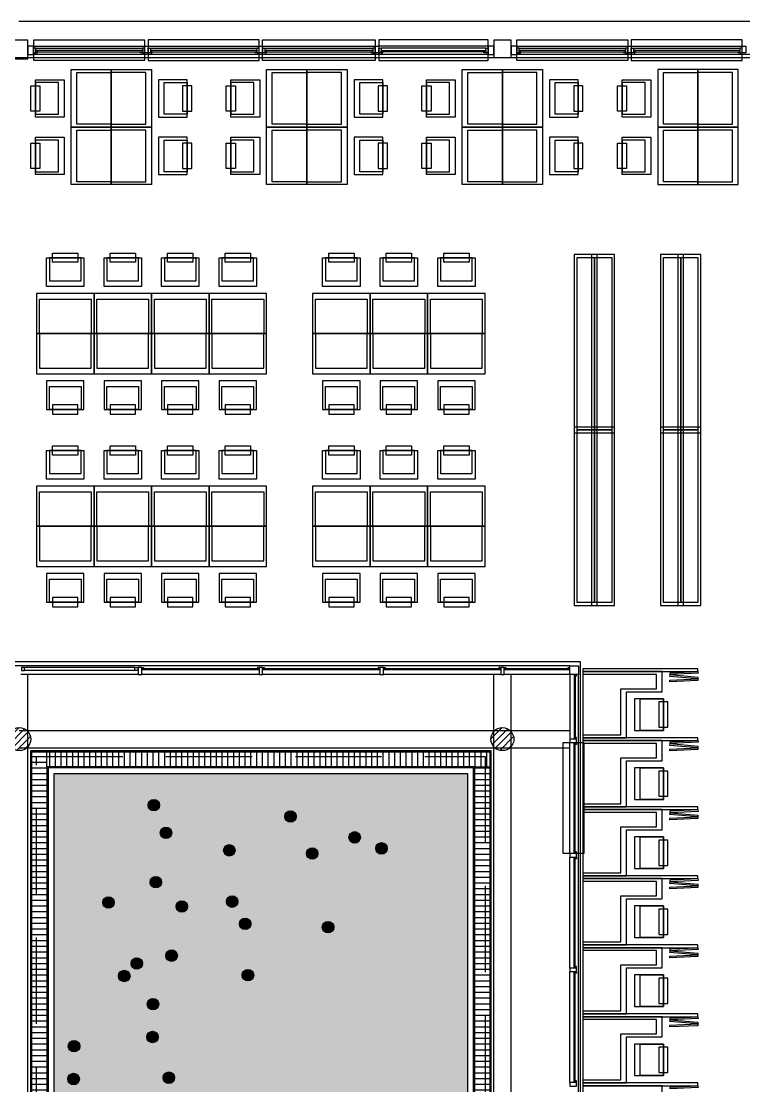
# Model space of a CAD drawing. Extents: x 2217 to 2324, y 363 to 419.
# Drawn here: x 2226.31 to 2238.87, y 394.87 to 413.38 of the extents above; entities that cross this region are included whole.
import ezdxf

# ---------------------------------------------------------------- set-up
doc = ezdxf.new("R2010")
doc.units = 0
doc.header["$LTSCALE"] = 12
doc.header["$MEASUREMENT"] = 0
doc.linetypes.add('HIDDEN', pattern=[0.375, 0.25, -0.125])
for name, color, linetype in [('ANAQUELES', 2, 'CONTINUOUS'), ('CARPINTERIA', 2, 'CONTINUOUS'), ('ESTRUCTURA', 7, 'CONTINUOUS'), ('FDETALLE', 8, 'CONTINUOUS'), ('MUEBLES', 2, 'CONTINUOUS'), ('MURO-INT', 4, 'CONTINUOUS'), ('PASTO2', 4, 'CONTINUOUS'), ('PATIO', 4, 'CONTINUOUS'), ('PROYECCIÓN', 4, 'HIDDEN'), ('TABIQUES', 2, 'CONTINUOUS'), ('TIERRA', 8, 'CONTINUOUS'), ('VIDRIO', 8, 'CONTINUOUS')]:
    doc.layers.add(name, color=color, linetype=linetype)
pattern_1 = [(0, (-42, 0), (0, 0.1), [])]

msp = doc.modelspace()

# ---------------------------------------------------------------- hatches: boundary and pattern name
at = {"layer": 'CARPINTERIA'}
h = msp.add_hatch(color=256, dxfattribs=at)
edge = h.paths.add_edge_path()
edge.add_arc((2228.612, 399.751), 0.1, 0, 360)
h = msp.add_hatch(color=256, dxfattribs=at)
edge = h.paths.add_edge_path()
edge.add_arc((2230.988, 399.554), 0.1, 0, 360)
h = msp.add_hatch(color=256, dxfattribs=at)
edge = h.paths.add_edge_path()
edge.add_arc((2228.822, 399.27), 0.1, 0, 360)
h = msp.add_hatch(color=256, dxfattribs=at)
edge = h.paths.add_edge_path()
edge.add_arc((2232.103, 399.191), 0.1, 0, 360)
h = msp.add_hatch(color=256, dxfattribs=at)
edge = h.paths.add_edge_path()
edge.add_arc((2229.923, 398.966), 0.1, 0, 360)
h = msp.add_hatch(color=256, dxfattribs=at)
edge = h.paths.add_edge_path()
edge.add_arc((2231.365, 398.91), 0.1, 0, 360)
h = msp.add_hatch(color=256, dxfattribs=at)
edge = h.paths.add_edge_path()
edge.add_arc((2232.569, 399), 0.1, 0, 360)
h = msp.add_hatch(color=256, dxfattribs=at)
edge = h.paths.add_edge_path()
edge.add_arc((2228.645, 398.414), 0.1, 0, 360)
h = msp.add_hatch(color=256, dxfattribs=at)
edge = h.paths.add_edge_path()
edge.add_arc((2227.823, 398.06), 0.1, 0, 360)
h = msp.add_hatch(color=256, dxfattribs=at)
edge = h.paths.add_edge_path()
edge.add_arc((2229.097, 397.991), 0.1, 0, 360)
h = msp.add_hatch(color=256, dxfattribs=at)
edge = h.paths.add_edge_path()
edge.add_arc((2229.973, 398.075), 0.1, 0, 360)
h = msp.add_hatch(color=256, dxfattribs=at)
edge = h.paths.add_edge_path()
edge.add_arc((2230.198, 397.688), 0.1, 0, 360)
h = msp.add_hatch(color=256, dxfattribs=at)
edge = h.paths.add_edge_path()
edge.add_arc((2231.64, 397.631), 0.1, 0, 360)
h = msp.add_hatch(color=256, dxfattribs=at)
edge = h.paths.add_edge_path()
edge.add_arc((2228.92, 397.136), 0.1, 0, 360)
h = msp.add_hatch(color=256, dxfattribs=at)
edge = h.paths.add_edge_path()
edge.add_arc((2228.314, 396.999), 0.1, 0, 360)
h = msp.add_hatch(color=256, dxfattribs=at)
edge = h.paths.add_edge_path()
edge.add_arc((2228.097, 396.781), 0.1, 0, 360)
h = msp.add_hatch(color=256, dxfattribs=at)
edge = h.paths.add_edge_path()
edge.add_arc((2230.247, 396.796), 0.1, 0, 360)
h = msp.add_hatch(color=256, dxfattribs=at)
edge = h.paths.add_edge_path()
edge.add_arc((2228.596, 396.292), 0.1, 0, 360)
h = msp.add_hatch(color=256, dxfattribs=at)
edge = h.paths.add_edge_path()
edge.add_arc((2227.224, 395.561), 0.1, 0, 360)
h = msp.add_hatch(color=256, dxfattribs=at)
edge = h.paths.add_edge_path()
edge.add_arc((2228.589, 395.721), 0.1, 0, 360)
h = msp.add_hatch(color=256, dxfattribs=at)
edge = h.paths.add_edge_path()
edge.add_arc((2227.216, 394.99), 0.1, 0, 360)
h = msp.add_hatch(color=256, dxfattribs=at)
edge = h.paths.add_edge_path()
edge.add_arc((2228.871, 395.013), 0.1, 0, 360)
at = {"layer": 'FDETALLE'}
h = msp.add_hatch(dxfattribs=at)
h.set_pattern_fill('ANSI31', color=256, scale=0.666667, style=0)
h.set_pattern_definition([(45, (-742.09048, -133.63305), (-0.058925565, 0.058925565), [])])
edge = h.paths.add_edge_path()
edge.add_arc((2226.271, 400.899), 0.2, 0, 360)
h = msp.add_hatch(dxfattribs=at)
h.set_pattern_fill('ANSI31', color=256, scale=0.666667, style=0)
h.set_pattern_definition([(45, (-733.69048, -133.63305), (-0.058925565, 0.058925565), [])])
edge = h.paths.add_edge_path()
edge.add_arc((2234.671, 400.899), 0.2, 0, 360)
at = {"layer": 'PASTO2'}
h = msp.add_hatch(dxfattribs=at)
h.set_pattern_fill('_U', color=8, scale=0.1, style=0, pattern_type=0)
h.set_pattern_definition(pattern_1)
h.paths.add_polyline_path([(2226.751, 400.419), (2226.751, 400.679), (2226.491, 400.679), (2226.491, 389.379), (2226.751, 389.379)])
h = msp.add_hatch(dxfattribs=at)
h.set_pattern_fill('_U', color=8, scale=0.1, angle=90, style=0, pattern_type=0)
h.set_pattern_definition([(90, (-42, 0), (-0.1, 6e-18), [])])
h.paths.add_polyline_path([(2226.751, 400.679), (2226.751, 400.419), (2234.191, 400.419), (2234.451, 400.419), (2234.451, 400.679)])
h = msp.add_hatch(dxfattribs=at)
h.set_pattern_fill('AR-SAND', color=256, scale=0.15, style=0)
h.set_pattern_definition([(37.5, (0, -0.31673), (-0.009449004, 0.289023565), [0, -0.228, 0, -0.255, 0, -0.24375]), (7.5, (0, -0.31673), (0.265466506, 0.42332191), [0, -0.123, 0, -0.2055, 0, -0.07875]), (327.5, (-0.1845, -0.31673), (0.46712128, 0.000848858), [0, -0.075, 0, -0.27, 0, -0.3525]), (317.5, (-0.1845, -0.31673), (0.45091899, 0.131651335), [0, -0.0375, 0, -0.177, 0, -0.2025])])
h.paths.add_polyline_path([(2226.871, 389.499), (2234.071, 389.499), (2234.071, 400.299), (2226.871, 400.299)])
h = msp.add_hatch(dxfattribs=at)
h.set_pattern_fill('_U', color=8, scale=0.1, style=0, pattern_type=0)
h.set_pattern_definition(pattern_1)
h.paths.add_polyline_path([(2234.451, 400.419), (2234.191, 400.419), (2234.191, 389.379), (2234.191, 389.119), (2234.451, 389.119)])

# ---------------------------------------------------------------- linework, layer by layer
at = {"layer": 'ANAQUELES', "color": 8}
for points in [[(2235.921, 409.324), (2235.921, 406.224), (2236.321, 406.224), (2236.321, 409.324)], [(2236.221, 409.324), (2236.221, 406.224), (2236.621, 406.224), (2236.621, 409.324)], [(2237.421, 409.324), (2237.421, 406.224), (2237.821, 406.224), (2237.821, 409.324)], [(2237.721, 409.324), (2237.721, 406.224), (2238.121, 406.224), (2238.121, 409.324)], [(2235.921, 406.324), (2235.921, 403.224), (2236.321, 403.224), (2236.321, 406.324)], [(2236.221, 406.324), (2236.221, 403.224), (2236.621, 403.224), (2236.621, 406.324)], [(2237.421, 406.324), (2237.421, 403.224), (2237.821, 403.224), (2237.821, 406.324)], [(2237.721, 406.324), (2237.721, 403.224), (2238.121, 403.224), (2238.121, 406.324)]]:
    msp.add_lwpolyline(points, close=True, dxfattribs=at)
at = {"layer": 'ANAQUELES'}
for points in [[(2236.271, 409.274), (2236.271, 406.274), (2235.971, 406.274), (2235.971, 409.274)], [(2236.571, 409.274), (2236.571, 406.274), (2236.271, 406.274), (2236.271, 409.274)], [(2237.771, 409.274), (2237.771, 406.274), (2237.471, 406.274), (2237.471, 409.274)], [(2238.071, 409.274), (2238.071, 406.274), (2237.771, 406.274), (2237.771, 409.274)], [(2236.271, 406.274), (2236.271, 403.274), (2235.971, 403.274), (2235.971, 406.274)], [(2236.571, 406.274), (2236.571, 403.274), (2236.271, 403.274), (2236.271, 406.274)], [(2237.771, 406.274), (2237.771, 403.274), (2237.471, 403.274), (2237.471, 406.274)], [(2238.071, 406.274), (2238.071, 403.274), (2237.771, 403.274), (2237.771, 406.274)]]:
    msp.add_lwpolyline(points, close=True, dxfattribs=at)
at = {"layer": 'CARPINTERIA', "color": 8}
for p, q in [((2226.521, 412.949), (2228.451, 412.949)), ((2226.561, 412.911), (2228.411, 412.911)), ((2228.511, 412.949), (2230.441, 412.949)), ((2228.551, 412.911), (2230.401, 412.911)), ((2230.501, 412.949), (2232.461, 412.949)), ((2230.541, 412.911), (2232.421, 412.911)), ((2234.381, 412.911), (2232.561, 412.911)), ((2234.921, 412.949), (2236.851, 412.949)), ((2234.961, 412.911), (2236.811, 412.911)), ((2236.911, 412.949), (2238.841, 412.949)), ((2236.951, 412.911), (2238.801, 412.911)), ((2234.421, 412.799), (2226.521, 412.799)), ((2242.821, 412.799), (2234.921, 412.799)), ((2235.842, 402.174), (2225.101, 402.174)), ((2235.991, 391.974), (2235.992, 402.024))]:
    msp.add_line(p, q, dxfattribs=at)
at = {"layer": 'CARPINTERIA', "linetype": 'HIDDEN'}
for points in [[(2228.451, 412.699), (2226.522, 412.699), (2226.522, 413.059), (2228.451, 413.059)], [(2228.511, 412.699), (2230.441, 412.699), (2230.441, 413.059), (2228.511, 413.059)], [(2232.461, 412.699), (2230.501, 412.699), (2230.501, 413.059), (2232.461, 413.059)], [(2232.521, 412.699), (2234.421, 412.699), (2234.421, 413.059), (2232.521, 413.059)], [(2236.851, 412.699), (2234.922, 412.699), (2234.922, 413.059), (2236.851, 413.059)], [(2236.911, 412.699), (2238.841, 412.699), (2238.841, 413.059), (2236.911, 413.059)], [(2235.729, 398.909), (2235.729, 400.839), (2236.089, 400.839), (2236.089, 398.909)]]:
    msp.add_lwpolyline(points, close=True, dxfattribs=at)
at = {"layer": 'CARPINTERIA'}
for points in [[(2226.521, 412.949), (2226.421, 412.949), (2226.421, 412.799), (2226.521, 412.799)], [(2226.561, 412.911), (2226.521, 412.911), (2226.521, 412.831), (2226.561, 412.831)], [(2226.571, 412.831), (2226.591, 412.831), (2226.591, 412.851), (2226.571, 412.851)], [(2228.401, 412.831), (2228.381, 412.831), (2228.381, 412.851), (2228.401, 412.851)], [(2228.451, 412.911), (2228.411, 412.911), (2228.411, 412.831), (2228.451, 412.831)], [(2228.511, 412.831), (2228.451, 412.831), (2228.451, 412.949), (2228.511, 412.949)], [(2228.511, 412.911), (2228.551, 412.911), (2228.551, 412.831), (2228.511, 412.831)], [(2228.561, 412.831), (2228.581, 412.831), (2228.581, 412.851), (2228.561, 412.851)], [(2230.391, 412.831), (2230.371, 412.831), (2230.371, 412.851), (2230.391, 412.851)], [(2230.441, 412.911), (2230.401, 412.911), (2230.401, 412.831), (2230.441, 412.831)], [(2230.501, 412.831), (2230.441, 412.831), (2230.441, 412.949), (2230.501, 412.949)], [(2230.501, 412.911), (2230.541, 412.911), (2230.541, 412.831), (2230.501, 412.831)], [(2230.551, 412.831), (2230.571, 412.831), (2230.571, 412.851), (2230.551, 412.851)], [(2232.411, 412.831), (2232.391, 412.831), (2232.391, 412.851), (2232.411, 412.851)], [(2232.461, 412.911), (2232.421, 412.911), (2232.421, 412.831), (2232.461, 412.831)], [(2232.521, 412.831), (2232.461, 412.831), (2232.461, 412.949), (2232.521, 412.949)], [(2232.521, 412.911), (2232.561, 412.911), (2232.561, 412.831), (2232.521, 412.831)], [(2232.571, 412.831), (2232.591, 412.831), (2232.591, 412.851), (2232.571, 412.851)], [(2234.371, 412.831), (2234.351, 412.831), (2234.351, 412.851), (2234.371, 412.851)], [(2234.381, 412.911), (2234.421, 412.911), (2234.421, 412.831), (2234.381, 412.831)], [(2234.421, 412.799), (2234.521, 412.799), (2234.521, 412.949), (2234.421, 412.949)], [(2234.921, 412.949), (2234.821, 412.949), (2234.821, 412.799), (2234.921, 412.799)], [(2234.961, 412.911), (2234.921, 412.911), (2234.921, 412.831), (2234.961, 412.831)], [(2234.971, 412.831), (2234.991, 412.831), (2234.991, 412.851), (2234.971, 412.851)], [(2236.801, 412.831), (2236.781, 412.831), (2236.781, 412.851), (2236.801, 412.851)], [(2236.851, 412.911), (2236.811, 412.911), (2236.811, 412.831), (2236.851, 412.831)], [(2236.911, 412.831), (2236.851, 412.831), (2236.851, 412.949), (2236.911, 412.949)], [(2236.911, 412.911), (2236.951, 412.911), (2236.951, 412.831), (2236.911, 412.831)], [(2236.961, 412.831), (2236.981, 412.831), (2236.981, 412.851), (2236.961, 412.851)], [(2238.791, 412.831), (2238.771, 412.831), (2238.771, 412.851), (2238.791, 412.851)], [(2238.841, 412.911), (2238.801, 412.911), (2238.801, 412.831), (2238.841, 412.831)], [(2238.901, 412.831), (2238.841, 412.831), (2238.841, 412.949), (2238.901, 412.949)], [(2226.311, 402.092), (2226.361, 402.092), (2226.361, 402.142), (2226.311, 402.142)], [(2228.331, 402.092), (2228.281, 402.092), (2228.281, 402.142), (2228.331, 402.142)], [(2228.401, 402.144), (2228.341, 402.144), (2228.341, 402.024), (2228.401, 402.024)], [(2228.411, 402.142), (2228.431, 402.142), (2228.431, 402.122), (2228.411, 402.122)], [(2230.431, 402.142), (2230.411, 402.142), (2230.411, 402.122), (2230.431, 402.122)], [(2230.501, 402.144), (2230.441, 402.144), (2230.441, 402.024), (2230.501, 402.024)], [(2230.511, 402.142), (2230.531, 402.142), (2230.531, 402.122), (2230.511, 402.122)], [(2232.531, 402.142), (2232.511, 402.142), (2232.511, 402.122), (2232.531, 402.122)], [(2232.601, 402.144), (2232.541, 402.144), (2232.541, 402.024), (2232.601, 402.024)], [(2232.611, 402.142), (2232.631, 402.142), (2232.631, 402.122), (2232.611, 402.122)], [(2234.631, 402.142), (2234.611, 402.142), (2234.611, 402.122), (2234.631, 402.122)], [(2234.701, 402.144), (2234.641, 402.144), (2234.641, 402.024), (2234.701, 402.024)], [(2234.711, 402.142), (2234.731, 402.142), (2234.731, 402.122), (2234.711, 402.122)], [(2235.836, 402.122), (2235.816, 402.122), (2235.816, 402.142), (2235.836, 402.142)], [(2235.836, 402.122), (2235.816, 402.122), (2235.816, 402.142), (2235.836, 402.142)], [(2235.842, 402.174), (2235.992, 402.174), (2235.992, 402.024), (2235.842, 402.024)], [(2235.939, 402.019), (2235.939, 401.999), (2235.959, 401.999), (2235.959, 402.019)], [(2235.959, 400.839), (2235.959, 400.899), (2235.841, 400.899), (2235.841, 400.839)], [(2235.959, 400.909), (2235.959, 400.929), (2235.939, 400.929), (2235.939, 400.909)], [(2235.959, 400.829), (2235.959, 400.809), (2235.939, 400.809), (2235.939, 400.829)], [(2235.959, 398.849), (2235.959, 398.909), (2235.841, 398.909), (2235.841, 398.849)], [(2235.959, 398.919), (2235.959, 398.939), (2235.939, 398.939), (2235.939, 398.919)], [(2235.959, 398.839), (2235.959, 398.819), (2235.939, 398.819), (2235.939, 398.839)], [(2235.959, 396.929), (2235.959, 396.949), (2235.939, 396.949), (2235.939, 396.929)], [(2235.959, 396.859), (2235.959, 396.919), (2235.841, 396.919), (2235.841, 396.859)], [(2235.959, 396.849), (2235.959, 396.829), (2235.939, 396.829), (2235.939, 396.849)], [(2235.961, 394.869), (2235.961, 394.929), (2235.841, 394.929), (2235.841, 394.869)], [(2235.959, 394.939), (2235.959, 394.959), (2235.939, 394.959), (2235.939, 394.939)]]:
    msp.add_lwpolyline(points, close=True, dxfattribs=at)
at = {"layer": 'CARPINTERIA', "color": 8}
for points in [[(2234.421, 412.949), (2232.521, 412.949)], [(2228.341, 402.024), (2226.301, 402.024)], [(2230.441, 402.024), (2228.401, 402.024)], [(2232.541, 402.024), (2230.501, 402.024)], [(2234.641, 402.024), (2232.601, 402.024)], [(2235.842, 402.024), (2234.702, 402.024)], [(2235.841, 402.024), (2235.841, 400.899)], [(2235.841, 398.909), (2235.841, 400.839)], [(2235.841, 396.919), (2235.841, 398.849)], [(2235.841, 394.929), (2235.841, 396.859)]]:
    msp.add_lwpolyline(points, dxfattribs=at)
at = {"layer": 'CARPINTERIA'}
for centre in [(2228.612, 399.751), (2230.988, 399.554), (2228.822, 399.27), (2232.103, 399.191), (2229.923, 398.966), (2231.365, 398.91), (2232.569, 399), (2228.645, 398.414), (2227.823, 398.06), (2229.097, 397.991), (2229.973, 398.075), (2230.198, 397.688), (2231.64, 397.631), (2228.92, 397.136), (2228.314, 396.999), (2228.097, 396.781), (2230.247, 396.796), (2228.596, 396.292), (2227.224, 395.561), (2228.589, 395.721), (2227.216, 394.99), (2228.871, 395.013)]:
    msp.add_circle(centre, 0.1, dxfattribs=at)
at = {"layer": 'ESTRUCTURA'}
for points in [[(2226.121, 412.749), (2226.421, 412.749), (2226.421, 413.049), (2226.121, 413.049)], [(2234.521, 412.749), (2234.821, 412.749), (2234.821, 413.049), (2234.521, 413.049)]]:
    msp.add_lwpolyline(points, close=True, dxfattribs=at)
for centre in [(2226.271, 400.899), (2234.671, 400.899)]:
    msp.add_circle(centre, 0.2, dxfattribs=at)
at = {"layer": 'MUEBLES'}
for points in [[(2227.871, 411.539), (2227.171, 411.539), (2227.171, 412.539), (2227.871, 412.539)], [(2228.571, 411.539), (2227.871, 411.539), (2227.871, 412.539), (2228.571, 412.539)], [(2231.271, 411.539), (2230.571, 411.539), (2230.571, 412.539), (2231.271, 412.539)], [(2231.971, 411.539), (2231.271, 411.539), (2231.271, 412.539), (2231.971, 412.539)], [(2234.671, 411.539), (2233.971, 411.539), (2233.971, 412.539), (2234.671, 412.539)], [(2235.371, 411.539), (2234.671, 411.539), (2234.671, 412.539), (2235.371, 412.539)], [(2237.371, 411.539), (2238.071, 411.539), (2238.071, 412.539), (2237.371, 412.539)], [(2238.071, 411.539), (2238.771, 411.539), (2238.771, 412.539), (2238.071, 412.539)], [(2226.471, 412.258), (2226.631, 412.258), (2226.631, 411.818), (2226.471, 411.818)], [(2229.271, 412.258), (2229.111, 412.258), (2229.111, 411.818), (2229.271, 411.818)], [(2229.871, 412.258), (2230.031, 412.258), (2230.031, 411.818), (2229.871, 411.818)], [(2232.671, 412.258), (2232.511, 412.258), (2232.511, 411.818), (2232.671, 411.818)], [(2233.271, 412.258), (2233.431, 412.258), (2233.431, 411.818), (2233.271, 411.818)], [(2236.071, 412.258), (2235.911, 412.258), (2235.911, 411.818), (2236.071, 411.818)], [(2236.671, 412.258), (2236.831, 412.258), (2236.831, 411.818), (2236.671, 411.818)], [(2227.871, 410.539), (2227.171, 410.539), (2227.171, 411.539), (2227.871, 411.539)], [(2228.571, 410.539), (2227.871, 410.539), (2227.871, 411.539), (2228.571, 411.539)], [(2231.271, 410.539), (2230.571, 410.539), (2230.571, 411.539), (2231.271, 411.539)], [(2231.971, 410.539), (2231.271, 410.539), (2231.271, 411.539), (2231.971, 411.539)], [(2234.671, 410.539), (2233.971, 410.539), (2233.971, 411.539), (2234.671, 411.539)], [(2235.371, 410.539), (2234.671, 410.539), (2234.671, 411.539), (2235.371, 411.539)], [(2237.371, 410.539), (2238.071, 410.539), (2238.071, 411.539), (2237.371, 411.539)], [(2238.071, 410.539), (2238.771, 410.539), (2238.771, 411.539), (2238.071, 411.539)], [(2226.471, 411.258), (2226.631, 411.258), (2226.631, 410.818), (2226.471, 410.818)], [(2229.271, 411.258), (2229.111, 411.258), (2229.111, 410.818), (2229.271, 410.818)], [(2229.871, 411.258), (2230.031, 411.258), (2230.031, 410.818), (2229.871, 410.818)], [(2232.671, 411.258), (2232.511, 411.258), (2232.511, 410.818), (2232.671, 410.818)], [(2233.271, 411.258), (2233.431, 411.258), (2233.431, 410.818), (2233.271, 410.818)], [(2236.071, 411.258), (2235.911, 411.258), (2235.911, 410.818), (2236.071, 410.818)], [(2236.671, 411.258), (2236.831, 411.258), (2236.831, 410.818), (2236.671, 410.818)], [(2227.291, 409.349), (2227.291, 409.189), (2226.851, 409.189), (2226.851, 409.349)], [(2228.291, 409.349), (2228.291, 409.189), (2227.851, 409.189), (2227.851, 409.349)], [(2229.291, 409.349), (2229.291, 409.189), (2228.851, 409.189), (2228.851, 409.349)], [(2230.291, 409.349), (2230.291, 409.189), (2229.851, 409.189), (2229.851, 409.349)], [(2232.091, 409.349), (2232.091, 409.189), (2231.651, 409.189), (2231.651, 409.349)], [(2233.091, 409.349), (2233.091, 409.189), (2232.651, 409.189), (2232.651, 409.349)], [(2234.091, 409.349), (2234.091, 409.189), (2233.651, 409.189), (2233.651, 409.349)], [(2226.571, 408.649), (2226.571, 407.949), (2227.571, 407.949), (2227.571, 408.649)], [(2227.571, 408.649), (2227.571, 407.949), (2228.571, 407.949), (2228.571, 408.649)], [(2228.571, 408.649), (2228.571, 407.949), (2229.571, 407.949), (2229.571, 408.649)], [(2229.571, 408.649), (2229.571, 407.949), (2230.571, 407.949), (2230.571, 408.649)], [(2231.371, 408.649), (2231.371, 407.949), (2232.371, 407.949), (2232.371, 408.649)], [(2232.371, 408.649), (2232.371, 407.949), (2233.371, 407.949), (2233.371, 408.649)], [(2233.371, 408.649), (2233.371, 407.949), (2234.371, 407.949), (2234.371, 408.649)], [(2226.571, 407.949), (2226.571, 407.249), (2227.571, 407.249), (2227.571, 407.949)], [(2227.571, 407.949), (2227.571, 407.249), (2228.571, 407.249), (2228.571, 407.949)], [(2228.571, 407.949), (2228.571, 407.249), (2229.571, 407.249), (2229.571, 407.949)], [(2229.571, 407.949), (2229.571, 407.249), (2230.571, 407.249), (2230.571, 407.949)], [(2231.371, 407.949), (2231.371, 407.249), (2232.371, 407.249), (2232.371, 407.949)], [(2232.371, 407.949), (2232.371, 407.249), (2233.371, 407.249), (2233.371, 407.949)], [(2233.371, 407.949), (2233.371, 407.249), (2234.371, 407.249), (2234.371, 407.949)], [(2227.291, 406.549), (2227.291, 406.709), (2226.851, 406.709), (2226.851, 406.549)], [(2228.291, 406.549), (2228.291, 406.709), (2227.851, 406.709), (2227.851, 406.549)], [(2229.291, 406.549), (2229.291, 406.709), (2228.851, 406.709), (2228.851, 406.549)], [(2230.291, 406.549), (2230.291, 406.709), (2229.851, 406.709), (2229.851, 406.549)], [(2232.091, 406.549), (2232.091, 406.709), (2231.651, 406.709), (2231.651, 406.549)], [(2233.091, 406.549), (2233.091, 406.709), (2232.651, 406.709), (2232.651, 406.549)], [(2234.091, 406.549), (2234.091, 406.709), (2233.651, 406.709), (2233.651, 406.549)], [(2227.291, 405.999), (2227.291, 405.839), (2226.851, 405.839), (2226.851, 405.999)], [(2228.291, 405.999), (2228.291, 405.839), (2227.851, 405.839), (2227.851, 405.999)], [(2229.291, 405.999), (2229.291, 405.839), (2228.851, 405.839), (2228.851, 405.999)], [(2230.291, 405.999), (2230.291, 405.839), (2229.851, 405.839), (2229.851, 405.999)], [(2232.091, 405.999), (2232.091, 405.839), (2231.651, 405.839), (2231.651, 405.999)], [(2233.091, 405.999), (2233.091, 405.839), (2232.651, 405.839), (2232.651, 405.999)], [(2234.091, 405.999), (2234.091, 405.839), (2233.651, 405.839), (2233.651, 405.999)], [(2226.571, 405.299), (2226.571, 404.599), (2227.571, 404.599), (2227.571, 405.299)], [(2227.571, 405.299), (2227.571, 404.599), (2228.571, 404.599), (2228.571, 405.299)], [(2228.571, 405.299), (2228.571, 404.599), (2229.571, 404.599), (2229.571, 405.299)], [(2229.571, 405.299), (2229.571, 404.599), (2230.571, 404.599), (2230.571, 405.299)], [(2231.371, 405.299), (2231.371, 404.599), (2232.371, 404.599), (2232.371, 405.299)], [(2232.371, 405.299), (2232.371, 404.599), (2233.371, 404.599), (2233.371, 405.299)], [(2233.371, 405.299), (2233.371, 404.599), (2234.371, 404.599), (2234.371, 405.299)], [(2226.571, 404.599), (2226.571, 403.899), (2227.571, 403.899), (2227.571, 404.599)], [(2227.571, 404.599), (2227.571, 403.899), (2228.571, 403.899), (2228.571, 404.599)], [(2228.571, 404.599), (2228.571, 403.899), (2229.571, 403.899), (2229.571, 404.599)], [(2229.571, 404.599), (2229.571, 403.899), (2230.571, 403.899), (2230.571, 404.599)], [(2231.371, 404.599), (2231.371, 403.899), (2232.371, 403.899), (2232.371, 404.599)], [(2232.371, 404.599), (2232.371, 403.899), (2233.371, 403.899), (2233.371, 404.599)], [(2233.371, 404.599), (2233.371, 403.899), (2234.371, 403.899), (2234.371, 404.599)], [(2227.291, 403.199), (2227.291, 403.359), (2226.851, 403.359), (2226.851, 403.199)], [(2228.291, 403.199), (2228.291, 403.359), (2227.851, 403.359), (2227.851, 403.199)], [(2229.291, 403.199), (2229.291, 403.359), (2228.851, 403.359), (2228.851, 403.199)], [(2230.291, 403.199), (2230.291, 403.359), (2229.851, 403.359), (2229.851, 403.199)], [(2232.091, 403.199), (2232.091, 403.359), (2231.651, 403.359), (2231.651, 403.199)], [(2233.091, 403.199), (2233.091, 403.359), (2232.651, 403.359), (2232.651, 403.199)], [(2234.091, 403.199), (2234.091, 403.359), (2233.651, 403.359), (2233.651, 403.199)], [(2237.449, 402.074), (2236.831, 402.074), (2236.071, 402.074), (2236.071, 400.924), (2236.831, 400.924), (2236.831, 401.724), (2237.449, 401.724)], [(2237.584, 401.895), (2237.583, 401.925), (2238.069, 401.948), (2238.07, 401.918)], [(2237.584, 401.991), (2237.587, 402.021), (2238.071, 401.978), (2238.069, 401.948)], [(2237.587, 402.021), (2237.585, 402.051), (2238.071, 402.074), (2238.073, 402.044)], [(2237.549, 401.545), (2237.389, 401.545), (2237.389, 401.105), (2237.549, 401.105)], [(2237.449, 400.874), (2236.831, 400.874), (2236.071, 400.874), (2236.071, 399.724), (2236.831, 399.724), (2236.831, 400.524), (2237.449, 400.524)], [(2237.584, 400.791), (2237.587, 400.821), (2238.071, 400.778), (2238.069, 400.748)], [(2237.587, 400.821), (2237.585, 400.851), (2238.071, 400.874), (2238.073, 400.844)], [(2237.584, 400.695), (2237.583, 400.725), (2238.069, 400.748), (2238.07, 400.718)], [(2237.549, 400.345), (2237.389, 400.345), (2237.389, 399.905), (2237.549, 399.905)], [(2237.449, 399.674), (2236.831, 399.674), (2236.071, 399.674), (2236.071, 398.524), (2236.831, 398.524), (2236.831, 399.324), (2237.449, 399.324)], [(2237.584, 399.495), (2237.583, 399.525), (2238.069, 399.548), (2238.07, 399.518)], [(2237.584, 399.591), (2237.587, 399.621), (2238.071, 399.578), (2238.069, 399.548)], [(2237.587, 399.621), (2237.585, 399.651), (2238.071, 399.674), (2238.073, 399.644)], [(2237.549, 399.145), (2237.389, 399.145), (2237.389, 398.705), (2237.549, 398.705)], [(2237.449, 398.474), (2236.831, 398.474), (2236.071, 398.474), (2236.071, 397.324), (2236.831, 397.324), (2236.831, 398.124), (2237.449, 398.124)], [(2237.584, 398.391), (2237.587, 398.421), (2238.071, 398.378), (2238.069, 398.348)], [(2237.587, 398.421), (2237.585, 398.451), (2238.071, 398.474), (2238.073, 398.444)], [(2237.584, 398.295), (2237.583, 398.325), (2238.069, 398.348), (2238.07, 398.318)], [(2237.549, 397.945), (2237.389, 397.945), (2237.389, 397.505), (2237.549, 397.505)], [(2237.449, 397.274), (2236.831, 397.274), (2236.071, 397.274), (2236.071, 396.124), (2236.831, 396.124), (2236.831, 396.924), (2237.449, 396.924)], [(2237.584, 397.095), (2237.583, 397.125), (2238.069, 397.148), (2238.07, 397.118)], [(2237.584, 397.191), (2237.587, 397.221), (2238.071, 397.178), (2238.069, 397.148)], [(2237.587, 397.221), (2237.585, 397.251), (2238.071, 397.274), (2238.073, 397.244)], [(2237.549, 396.745), (2237.389, 396.745), (2237.389, 396.305), (2237.549, 396.305)], [(2237.449, 396.074), (2236.831, 396.074), (2236.071, 396.074), (2236.071, 394.924), (2236.831, 394.924), (2236.831, 395.724), (2237.449, 395.724)], [(2237.584, 395.991), (2237.587, 396.021), (2238.071, 395.978), (2238.069, 395.948)], [(2237.587, 396.021), (2237.585, 396.051), (2238.071, 396.074), (2238.073, 396.044)], [(2237.584, 395.895), (2237.583, 395.925), (2238.069, 395.948), (2238.07, 395.918)], [(2237.549, 395.545), (2237.389, 395.545), (2237.389, 395.105), (2237.549, 395.105)], [(2237.449, 394.874), (2236.831, 394.874), (2236.071, 394.874), (2236.071, 393.724), (2236.831, 393.724), (2236.831, 394.524), (2237.449, 394.524)], [(2237.587, 394.821), (2237.585, 394.851), (2238.071, 394.874), (2238.073, 394.844)]]:
    msp.add_lwpolyline(points, close=True, dxfattribs=at)
at = {"layer": 'MUEBLES', "color": 8}
for points in [[(2227.871, 411.589), (2227.271, 411.589), (2227.271, 412.489), (2227.871, 412.489)], [(2227.871, 411.589), (2228.471, 411.589), (2228.471, 412.489), (2227.871, 412.489)], [(2231.271, 411.589), (2230.671, 411.589), (2230.671, 412.489), (2231.271, 412.489)], [(2231.271, 411.589), (2231.871, 411.589), (2231.871, 412.489), (2231.271, 412.489)], [(2234.671, 411.589), (2234.071, 411.589), (2234.071, 412.489), (2234.671, 412.489)], [(2234.671, 411.589), (2235.271, 411.589), (2235.271, 412.489), (2234.671, 412.489)], [(2238.071, 411.589), (2237.471, 411.589), (2237.471, 412.489), (2238.071, 412.489)], [(2238.071, 411.589), (2238.671, 411.589), (2238.671, 412.489), (2238.071, 412.489)], [(2227.871, 410.589), (2227.271, 410.589), (2227.271, 411.489), (2227.871, 411.489)], [(2227.871, 410.589), (2228.471, 410.589), (2228.471, 411.489), (2227.871, 411.489)], [(2231.271, 410.589), (2230.671, 410.589), (2230.671, 411.489), (2231.271, 411.489)], [(2231.271, 410.589), (2231.871, 410.589), (2231.871, 411.489), (2231.271, 411.489)], [(2234.671, 410.589), (2234.071, 410.589), (2234.071, 411.489), (2234.671, 411.489)], [(2234.671, 410.589), (2235.271, 410.589), (2235.271, 411.489), (2234.671, 411.489)], [(2238.071, 410.589), (2237.471, 410.589), (2237.471, 411.489), (2238.071, 411.489)], [(2238.071, 410.589), (2238.671, 410.589), (2238.671, 411.489), (2238.071, 411.489)], [(2226.621, 407.949), (2226.621, 408.549), (2227.521, 408.549), (2227.521, 407.949)], [(2227.621, 407.949), (2227.621, 408.549), (2228.521, 408.549), (2228.521, 407.949)], [(2228.621, 407.949), (2228.621, 408.549), (2229.521, 408.549), (2229.521, 407.949)], [(2229.621, 407.949), (2229.621, 408.549), (2230.521, 408.549), (2230.521, 407.949)], [(2231.421, 407.949), (2231.421, 408.549), (2232.321, 408.549), (2232.321, 407.949)], [(2232.421, 407.949), (2232.421, 408.549), (2233.321, 408.549), (2233.321, 407.949)], [(2233.421, 407.949), (2233.421, 408.549), (2234.321, 408.549), (2234.321, 407.949)], [(2226.621, 407.949), (2226.621, 407.349), (2227.521, 407.349), (2227.521, 407.949)], [(2227.621, 407.949), (2227.621, 407.349), (2228.521, 407.349), (2228.521, 407.949)], [(2228.621, 407.949), (2228.621, 407.349), (2229.521, 407.349), (2229.521, 407.949)], [(2229.621, 407.949), (2229.621, 407.349), (2230.521, 407.349), (2230.521, 407.949)], [(2231.421, 407.949), (2231.421, 407.349), (2232.321, 407.349), (2232.321, 407.949)], [(2232.421, 407.949), (2232.421, 407.349), (2233.321, 407.349), (2233.321, 407.949)], [(2233.421, 407.949), (2233.421, 407.349), (2234.321, 407.349), (2234.321, 407.949)], [(2226.621, 404.599), (2226.621, 405.199), (2227.521, 405.199), (2227.521, 404.599)], [(2227.621, 404.599), (2227.621, 405.199), (2228.521, 405.199), (2228.521, 404.599)], [(2228.621, 404.599), (2228.621, 405.199), (2229.521, 405.199), (2229.521, 404.599)], [(2229.621, 404.599), (2229.621, 405.199), (2230.521, 405.199), (2230.521, 404.599)], [(2231.421, 404.599), (2231.421, 405.199), (2232.321, 405.199), (2232.321, 404.599)], [(2232.421, 404.599), (2232.421, 405.199), (2233.321, 405.199), (2233.321, 404.599)], [(2233.421, 404.599), (2233.421, 405.199), (2234.321, 405.199), (2234.321, 404.599)], [(2226.621, 404.599), (2226.621, 403.999), (2227.521, 403.999), (2227.521, 404.599)], [(2227.621, 404.599), (2227.621, 403.999), (2228.521, 403.999), (2228.521, 404.599)], [(2228.621, 404.599), (2228.621, 403.999), (2229.521, 403.999), (2229.521, 404.599)], [(2229.621, 404.599), (2229.621, 403.999), (2230.521, 403.999), (2230.521, 404.599)], [(2231.421, 404.599), (2231.421, 403.999), (2232.321, 403.999), (2232.321, 404.599)], [(2232.421, 404.599), (2232.421, 403.999), (2233.321, 403.999), (2233.321, 404.599)], [(2233.421, 404.599), (2233.421, 403.999), (2234.321, 403.999), (2234.321, 404.599)], [(2237.349, 402.024), (2236.071, 402.024), (2236.071, 400.974), (2236.731, 400.974), (2236.731, 401.774), (2237.349, 401.774)], [(2237.349, 400.824), (2236.071, 400.824), (2236.071, 399.774), (2236.731, 399.774), (2236.731, 400.574), (2237.349, 400.574)], [(2237.349, 399.624), (2236.071, 399.624), (2236.071, 398.574), (2236.731, 398.574), (2236.731, 399.374), (2237.349, 399.374)], [(2237.349, 398.424), (2236.071, 398.424), (2236.071, 397.374), (2236.731, 397.374), (2236.731, 398.174), (2237.349, 398.174)], [(2237.349, 397.224), (2236.071, 397.224), (2236.071, 396.174), (2236.731, 396.174), (2236.731, 396.974), (2237.349, 396.974)], [(2237.349, 396.024), (2236.071, 396.024), (2236.071, 394.974), (2236.731, 394.974), (2236.731, 395.774), (2237.349, 395.774)]]:
    msp.add_lwpolyline(points, close=True, dxfattribs=at)
at = {"layer": 'MUEBLES', "color": 1}
for points in [[(2226.551, 412.364), (2227.051, 412.364), (2227.051, 411.714), (2226.551, 411.714)], [(2226.551, 411.763), (2226.951, 411.763), (2226.951, 412.313), (2226.551, 412.313)], [(2229.191, 412.364), (2228.691, 412.364), (2228.691, 411.714), (2229.191, 411.714)], [(2229.191, 411.763), (2228.791, 411.763), (2228.791, 412.313), (2229.191, 412.313)], [(2229.951, 412.364), (2230.451, 412.364), (2230.451, 411.714), (2229.951, 411.714)], [(2229.951, 411.763), (2230.351, 411.763), (2230.351, 412.313), (2229.951, 412.313)], [(2232.591, 412.364), (2232.091, 412.364), (2232.091, 411.714), (2232.591, 411.714)], [(2232.591, 411.763), (2232.191, 411.763), (2232.191, 412.313), (2232.591, 412.313)], [(2233.351, 412.364), (2233.851, 412.364), (2233.851, 411.714), (2233.351, 411.714)], [(2233.351, 411.763), (2233.751, 411.763), (2233.751, 412.313), (2233.351, 412.313)], [(2235.991, 412.364), (2235.491, 412.364), (2235.491, 411.714), (2235.991, 411.714)], [(2235.991, 411.763), (2235.591, 411.763), (2235.591, 412.313), (2235.991, 412.313)], [(2236.751, 412.364), (2237.251, 412.364), (2237.251, 411.714), (2236.751, 411.714)], [(2236.751, 411.763), (2237.151, 411.763), (2237.151, 412.313), (2236.751, 412.313)], [(2226.551, 411.364), (2227.051, 411.364), (2227.051, 410.714), (2226.551, 410.714)], [(2226.551, 410.763), (2226.951, 410.763), (2226.951, 411.313), (2226.551, 411.313)], [(2229.191, 411.364), (2228.691, 411.364), (2228.691, 410.714), (2229.191, 410.714)], [(2229.191, 410.763), (2228.791, 410.763), (2228.791, 411.313), (2229.191, 411.313)], [(2229.951, 411.364), (2230.451, 411.364), (2230.451, 410.714), (2229.951, 410.714)], [(2229.951, 410.763), (2230.351, 410.763), (2230.351, 411.313), (2229.951, 411.313)], [(2232.591, 411.364), (2232.091, 411.364), (2232.091, 410.714), (2232.591, 410.714)], [(2232.591, 410.763), (2232.191, 410.763), (2232.191, 411.313), (2232.591, 411.313)], [(2233.351, 411.364), (2233.851, 411.364), (2233.851, 410.714), (2233.351, 410.714)], [(2233.351, 410.763), (2233.751, 410.763), (2233.751, 411.313), (2233.351, 411.313)], [(2235.991, 411.364), (2235.491, 411.364), (2235.491, 410.714), (2235.991, 410.714)], [(2235.991, 410.763), (2235.591, 410.763), (2235.591, 411.313), (2235.991, 411.313)], [(2236.751, 411.364), (2237.251, 411.364), (2237.251, 410.714), (2236.751, 410.714)], [(2236.751, 410.763), (2237.151, 410.763), (2237.151, 411.313), (2236.751, 411.313)], [(2227.396, 409.269), (2227.396, 408.769), (2226.746, 408.769), (2226.746, 409.269)], [(2226.795, 409.269), (2226.795, 408.869), (2227.345, 408.869), (2227.345, 409.269)], [(2228.396, 409.269), (2228.396, 408.769), (2227.746, 408.769), (2227.746, 409.269)], [(2227.795, 409.269), (2227.795, 408.869), (2228.345, 408.869), (2228.345, 409.269)], [(2229.396, 409.269), (2229.396, 408.769), (2228.746, 408.769), (2228.746, 409.269)], [(2228.795, 409.269), (2228.795, 408.869), (2229.345, 408.869), (2229.345, 409.269)], [(2230.396, 409.269), (2230.396, 408.769), (2229.746, 408.769), (2229.746, 409.269)], [(2229.795, 409.269), (2229.795, 408.869), (2230.345, 408.869), (2230.345, 409.269)], [(2232.196, 409.269), (2232.196, 408.769), (2231.546, 408.769), (2231.546, 409.269)], [(2231.595, 409.269), (2231.595, 408.869), (2232.145, 408.869), (2232.145, 409.269)], [(2233.196, 409.269), (2233.196, 408.769), (2232.546, 408.769), (2232.546, 409.269)], [(2232.595, 409.269), (2232.595, 408.869), (2233.145, 408.869), (2233.145, 409.269)], [(2234.196, 409.269), (2234.196, 408.769), (2233.546, 408.769), (2233.546, 409.269)], [(2233.595, 409.269), (2233.595, 408.869), (2234.145, 408.869), (2234.145, 409.269)], [(2227.396, 406.629), (2227.396, 407.129), (2226.746, 407.129), (2226.746, 406.629)], [(2228.396, 406.629), (2228.396, 407.129), (2227.746, 407.129), (2227.746, 406.629)], [(2229.396, 406.629), (2229.396, 407.129), (2228.746, 407.129), (2228.746, 406.629)], [(2230.396, 406.629), (2230.396, 407.129), (2229.746, 407.129), (2229.746, 406.629)], [(2232.196, 406.629), (2232.196, 407.129), (2231.546, 407.129), (2231.546, 406.629)], [(2233.196, 406.629), (2233.196, 407.129), (2232.546, 407.129), (2232.546, 406.629)], [(2234.196, 406.629), (2234.196, 407.129), (2233.546, 407.129), (2233.546, 406.629)], [(2226.795, 406.629), (2226.795, 407.029), (2227.345, 407.029), (2227.345, 406.629)], [(2227.795, 406.629), (2227.795, 407.029), (2228.345, 407.029), (2228.345, 406.629)], [(2228.795, 406.629), (2228.795, 407.029), (2229.345, 407.029), (2229.345, 406.629)], [(2229.795, 406.629), (2229.795, 407.029), (2230.345, 407.029), (2230.345, 406.629)], [(2231.595, 406.629), (2231.595, 407.029), (2232.145, 407.029), (2232.145, 406.629)], [(2232.595, 406.629), (2232.595, 407.029), (2233.145, 407.029), (2233.145, 406.629)], [(2233.595, 406.629), (2233.595, 407.029), (2234.145, 407.029), (2234.145, 406.629)], [(2227.396, 405.919), (2227.396, 405.419), (2226.746, 405.419), (2226.746, 405.919)], [(2226.795, 405.919), (2226.795, 405.519), (2227.345, 405.519), (2227.345, 405.919)], [(2228.396, 405.919), (2228.396, 405.419), (2227.746, 405.419), (2227.746, 405.919)], [(2227.795, 405.919), (2227.795, 405.519), (2228.345, 405.519), (2228.345, 405.919)], [(2229.396, 405.919), (2229.396, 405.419), (2228.746, 405.419), (2228.746, 405.919)], [(2228.795, 405.919), (2228.795, 405.519), (2229.345, 405.519), (2229.345, 405.919)], [(2230.396, 405.919), (2230.396, 405.419), (2229.746, 405.419), (2229.746, 405.919)], [(2229.795, 405.919), (2229.795, 405.519), (2230.345, 405.519), (2230.345, 405.919)], [(2232.196, 405.919), (2232.196, 405.419), (2231.546, 405.419), (2231.546, 405.919)], [(2231.595, 405.919), (2231.595, 405.519), (2232.145, 405.519), (2232.145, 405.919)], [(2233.196, 405.919), (2233.196, 405.419), (2232.546, 405.419), (2232.546, 405.919)], [(2232.595, 405.919), (2232.595, 405.519), (2233.145, 405.519), (2233.145, 405.919)], [(2234.196, 405.919), (2234.196, 405.419), (2233.546, 405.419), (2233.546, 405.919)], [(2233.595, 405.919), (2233.595, 405.519), (2234.145, 405.519), (2234.145, 405.919)], [(2227.396, 403.279), (2227.396, 403.779), (2226.746, 403.779), (2226.746, 403.279)], [(2228.396, 403.279), (2228.396, 403.779), (2227.746, 403.779), (2227.746, 403.279)], [(2229.396, 403.279), (2229.396, 403.779), (2228.746, 403.779), (2228.746, 403.279)], [(2230.396, 403.279), (2230.396, 403.779), (2229.746, 403.779), (2229.746, 403.279)], [(2232.196, 403.279), (2232.196, 403.779), (2231.546, 403.779), (2231.546, 403.279)], [(2233.196, 403.279), (2233.196, 403.779), (2232.546, 403.779), (2232.546, 403.279)], [(2234.196, 403.279), (2234.196, 403.779), (2233.546, 403.779), (2233.546, 403.279)], [(2226.795, 403.279), (2226.795, 403.679), (2227.345, 403.679), (2227.345, 403.279)], [(2227.795, 403.279), (2227.795, 403.679), (2228.345, 403.679), (2228.345, 403.279)], [(2228.795, 403.279), (2228.795, 403.679), (2229.345, 403.679), (2229.345, 403.279)], [(2229.795, 403.279), (2229.795, 403.679), (2230.345, 403.679), (2230.345, 403.279)], [(2231.595, 403.279), (2231.595, 403.679), (2232.145, 403.679), (2232.145, 403.279)], [(2232.595, 403.279), (2232.595, 403.679), (2233.145, 403.679), (2233.145, 403.279)], [(2233.595, 403.279), (2233.595, 403.679), (2234.145, 403.679), (2234.145, 403.279)], [(2237.469, 401.599), (2236.969, 401.599), (2236.969, 401.049), (2237.469, 401.049)], [(2237.469, 401.049), (2237.069, 401.049), (2237.069, 401.599), (2237.469, 401.599)], [(2237.469, 400.399), (2236.969, 400.399), (2236.969, 399.849), (2237.469, 399.849)], [(2237.469, 399.849), (2237.069, 399.849), (2237.069, 400.399), (2237.469, 400.399)], [(2237.469, 399.199), (2236.969, 399.199), (2236.969, 398.649), (2237.469, 398.649)], [(2237.469, 398.649), (2237.069, 398.649), (2237.069, 399.199), (2237.469, 399.199)], [(2237.469, 397.999), (2236.969, 397.999), (2236.969, 397.449), (2237.469, 397.449)], [(2237.469, 397.449), (2237.069, 397.449), (2237.069, 397.999), (2237.469, 397.999)], [(2237.469, 396.799), (2236.969, 396.799), (2236.969, 396.249), (2237.469, 396.249)], [(2237.469, 396.249), (2237.069, 396.249), (2237.069, 396.799), (2237.469, 396.799)], [(2237.469, 395.599), (2236.969, 395.599), (2236.969, 395.049), (2237.469, 395.049)], [(2237.469, 395.049), (2237.069, 395.049), (2237.069, 395.599), (2237.469, 395.599)]]:
    msp.add_lwpolyline(points, close=True, dxfattribs=at)
at = {"layer": 'MURO-INT'}
for p, q in [((2226.261, 413.379), (2234.671, 413.379)), ((2234.671, 413.379), (2243.071, 413.379)), ((2226.421, 412.749), (2234.521, 412.749)), ((2234.821, 412.749), (2242.921, 412.749))]:
    msp.add_line(p, q, dxfattribs=at)
at = {"layer": 'MURO-INT', "color": 8}
for p, q in [((2218.021, 412.729), (2226.421, 412.729)), ((2226.421, 412.729), (2226.421, 412.749))]:
    msp.add_line(p, q, dxfattribs=at)
at = {"layer": 'PASTO2', "color": 8}
for p, q in [((2226.751, 400.419), (2226.751, 400.679)), ((2234.191, 400.419), (2234.451, 400.419))]:
    msp.add_line(p, q, dxfattribs=at)
for points in [[(2226.471, 400.699), (2234.471, 400.699), (2234.471, 389.099), (2226.471, 389.099)], [(2226.491, 400.679), (2234.451, 400.679), (2234.451, 389.119), (2226.491, 389.119)], [(2226.751, 389.379), (2234.191, 389.379), (2234.191, 400.419), (2226.751, 400.419)]]:
    msp.add_lwpolyline(points, close=True, dxfattribs=at)
at = {"layer": 'PASTO2'}
for points in [[(2226.771, 389.399), (2234.171, 389.399), (2234.171, 400.399), (2226.771, 400.399)], [(2226.871, 389.499), (2234.071, 389.499), (2234.071, 400.299), (2226.871, 400.299)]]:
    msp.add_lwpolyline(points, close=True, dxfattribs=at)
at = {"layer": 'PATIO'}
msp.add_lwpolyline([(2224.921, 402.249), (2236.021, 402.249), (2236.021, 387.549), (2224.921, 387.549)], close=True, dxfattribs=at)
at = {"layer": 'PROYECCIÓN', "linetype": 'HIDDEN', "ltscale": 0.5}
msp.add_lwpolyline([(2226.571, 400.599), (2234.371, 400.599), (2234.371, 389.199), (2226.571, 389.199)], close=True, dxfattribs=at)
at = {"layer": 'TABIQUES'}
for points in [[(2238.071, 402.124), (2236.071, 402.124), (2236.071, 402.074), (2238.071, 402.074)], [(2238.071, 400.924), (2236.071, 400.924), (2236.071, 400.874), (2238.071, 400.874)], [(2238.071, 399.724), (2236.071, 399.724), (2236.071, 399.674), (2238.071, 399.674)], [(2238.071, 398.524), (2236.071, 398.524), (2236.071, 398.474), (2238.071, 398.474)], [(2238.071, 397.324), (2236.071, 397.324), (2236.071, 397.274), (2238.071, 397.274)], [(2238.071, 396.124), (2236.071, 396.124), (2236.071, 396.074), (2238.071, 396.074)], [(2238.071, 394.924), (2236.071, 394.924), (2236.071, 394.874), (2238.071, 394.874)]]:
    msp.add_lwpolyline(points, close=True, dxfattribs=at)
at = {"layer": 'TIERRA'}
for p, q in [((2226.421, 400.899), (2226.421, 402.024)), ((2234.521, 400.899), (2234.521, 402.024)), ((2234.821, 400.899), (2234.821, 402.024)), ((2226.271, 401.049), (2234.671, 401.049)), ((2234.671, 401.049), (2235.841, 401.049)), ((2226.421, 388.899), (2226.421, 400.899)), ((2234.521, 388.899), (2234.521, 400.899)), ((2234.821, 388.899), (2234.821, 400.899)), ((2226.271, 400.749), (2234.671, 400.749)), ((2234.671, 400.749), (2235.841, 400.749))]:
    msp.add_line(p, q, dxfattribs=at)
at = {"layer": 'VIDRIO'}
for points in [[(2228.411, 412.851), (2228.411, 412.871), (2226.561, 412.871), (2226.561, 412.851)], [(2230.401, 412.851), (2230.401, 412.871), (2228.551, 412.871), (2228.551, 412.851)], [(2232.421, 412.851), (2232.421, 412.871), (2230.541, 412.871), (2230.541, 412.851)], [(2232.561, 412.851), (2232.561, 412.871), (2234.381, 412.871), (2234.381, 412.851)], [(2236.811, 412.851), (2236.811, 412.871), (2234.961, 412.871), (2234.961, 412.851)], [(2238.801, 412.851), (2238.801, 412.871), (2236.951, 412.871), (2236.951, 412.851)]]:
    msp.add_lwpolyline(points, close=True, dxfattribs=at)
for points in [[(2228.281, 402.142), (2226.361, 402.142)], [(2230.441, 402.122), (2228.401, 402.122)], [(2232.541, 402.122), (2230.501, 402.122)], [(2234.641, 402.122), (2232.601, 402.122)], [(2235.842, 402.122), (2234.702, 402.122)], [(2228.281, 402.092), (2226.361, 402.092)], [(2230.441, 402.102), (2228.401, 402.102)], [(2232.541, 402.102), (2230.501, 402.102)], [(2234.641, 402.102), (2232.601, 402.102)], [(2235.842, 402.102), (2234.702, 402.102)], [(2235.919, 402.024), (2235.919, 400.899)], [(2235.939, 402.024), (2235.939, 400.899)], [(2235.919, 398.909), (2235.919, 400.839)], [(2235.939, 398.909), (2235.939, 400.839)], [(2235.919, 396.919), (2235.919, 398.849)], [(2235.939, 396.919), (2235.939, 398.849)], [(2235.919, 394.929), (2235.919, 396.859)], [(2235.939, 394.929), (2235.939, 396.859)]]:
    msp.add_lwpolyline(points, dxfattribs=at)

doc.saveas('drawing.dxf')
